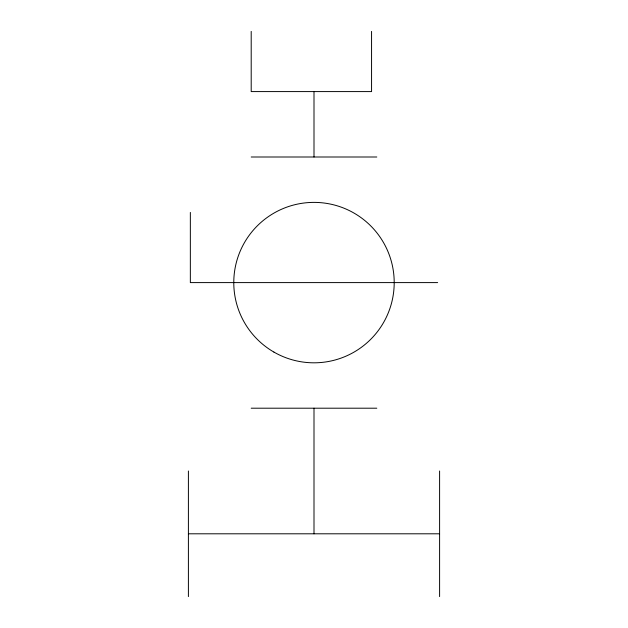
<?xml version="1.0" encoding="UTF-8"?>
<svg xmlns="http://www.w3.org/2000/svg" width="628" height="628" viewBox="0 0 628 628"><rect width="100%" height="100%" fill="white"/><g stroke="black" fill="none" stroke-linecap="round" stroke-linejoin="round"><path stroke-width="0.94" d="M251.2 157L376.8 157M437.653 282.6L190.347 282.6L190.347 212.421M251.2 408.2L376.8 408.2M188.4 533.8L439.6 533.8M439.6 471L439.6 596.6M371.564 31.4L371.564 91.586L251.2 91.586L251.2 31.4M314 91.586L314 157M314 408.2L314 533.8M188.4 471L188.4 596.6M273.894 352.065A80.203 80.203 0 0 0 394.203 282.6A80.203 80.203 0 0 0 273.894 213.135A80.203 80.203 0 0 0 273.894 352.065"/></g></svg>
